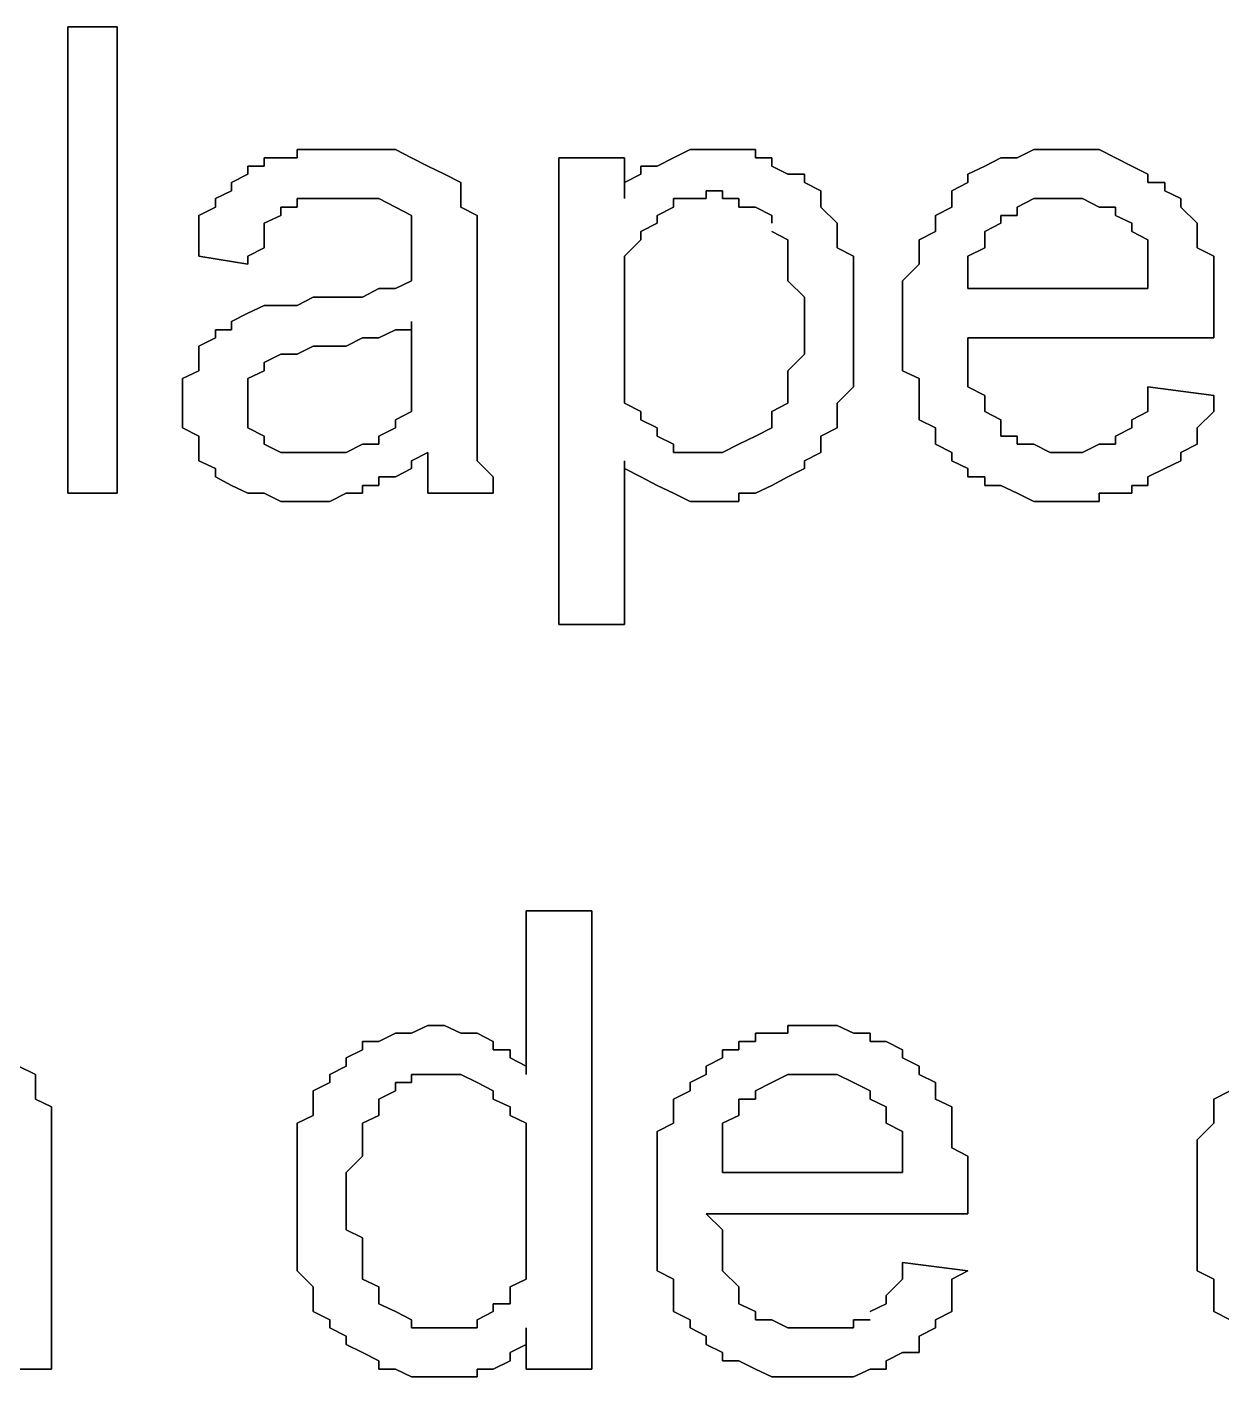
# Model space of a CAD drawing. Header units: metres. Extents: x 2.9 to 42.8, y 1.7 to 28.7.
# Drawn here: x 37.5973 to 37.8548, y 21.8211 to 22.1121 of the extents above; entities that cross this region are included whole.
import ezdxf

# ---------------------------------------------------------------- set-up
doc = ezdxf.new("R2010")
doc.units = ezdxf.units.M
doc.layers.add('GRIS', color=8, linetype='Continuous')

msp = doc.modelspace()

# ---------------------------------------------------------------- linework, layer by layer
at = {"layer": 'GRIS', "lineweight": -3}
for points in [[(37.6167, 22.1121), (37.6061, 22.1121), (37.6167, 22.1121)], [(37.6061, 22.1121), (37.6061, 22.0116), (37.6061, 22.1121)], [(37.6167, 22.0116), (37.6167, 22.1121), (37.6167, 22.0116)], [(37.659, 22.0857), (37.6555, 22.0857), (37.659, 22.0857)], [(37.6555, 22.0857), (37.6555, 22.0839), (37.6555, 22.0857)], [(37.6626, 22.0857), (37.659, 22.0857), (37.6626, 22.0857)], [(37.6661, 22.0857), (37.6626, 22.0857), (37.6661, 22.0857)], [(37.6696, 22.0857), (37.6661, 22.0857), (37.6696, 22.0857)], [(37.6731, 22.0857), (37.6696, 22.0857), (37.6731, 22.0857)], [(37.6767, 22.0857), (37.6731, 22.0857), (37.6767, 22.0857)], [(37.6802, 22.0839), (37.6767, 22.0857), (37.6802, 22.0839)], [(37.7402, 22.0857), (37.7366, 22.0839), (37.7402, 22.0857)], [(37.7437, 22.0857), (37.7402, 22.0857), (37.7437, 22.0857)], [(37.7472, 22.0857), (37.7437, 22.0857), (37.7472, 22.0857)], [(37.7507, 22.0857), (37.7472, 22.0857), (37.7507, 22.0857)], [(37.7543, 22.0857), (37.7507, 22.0857), (37.7543, 22.0857)], [(37.7543, 22.0839), (37.7543, 22.0857), (37.7543, 22.0839)], [(37.8143, 22.0857), (37.8107, 22.0839), (37.8143, 22.0857)], [(37.8178, 22.0857), (37.8143, 22.0857), (37.8178, 22.0857)], [(37.8213, 22.0857), (37.8178, 22.0857), (37.8213, 22.0857)], [(37.8248, 22.0857), (37.8213, 22.0857), (37.8248, 22.0857)], [(37.8284, 22.0857), (37.8248, 22.0857), (37.8284, 22.0857)], [(37.8319, 22.0839), (37.8284, 22.0857), (37.8319, 22.0839)], [(37.6484, 22.0821), (37.6449, 22.0821), (37.6484, 22.0821)], [(37.6449, 22.0821), (37.6449, 22.0804), (37.6449, 22.0821)], [(37.652, 22.0839), (37.6484, 22.0839), (37.652, 22.0839)], [(37.6484, 22.0839), (37.6484, 22.0821), (37.6484, 22.0839)], [(37.6555, 22.0839), (37.652, 22.0839), (37.6555, 22.0839)], [(37.6837, 22.0821), (37.6802, 22.0839), (37.6837, 22.0821)], [(37.6873, 22.0804), (37.6837, 22.0821), (37.6873, 22.0804)], [(37.7261, 22.0839), (37.7119, 22.0839), (37.7261, 22.0839)], [(37.7119, 22.0839), (37.7119, 21.9833), (37.7119, 22.0839)], [(37.7261, 22.0751), (37.7261, 22.0839), (37.7261, 22.0751)], [(37.7331, 22.0821), (37.7296, 22.0821), (37.7331, 22.0821)], [(37.7296, 22.0821), (37.7296, 22.0804), (37.7296, 22.0821)], [(37.7366, 22.0839), (37.7331, 22.0821), (37.7366, 22.0839)], [(37.7578, 22.0839), (37.7543, 22.0839), (37.7578, 22.0839)], [(37.7578, 22.0821), (37.7578, 22.0839), (37.7578, 22.0821)], [(37.7613, 22.0804), (37.7578, 22.0821), (37.7613, 22.0804)], [(37.8037, 22.0821), (37.8001, 22.0804), (37.8037, 22.0821)], [(37.8072, 22.0839), (37.8037, 22.0821), (37.8072, 22.0839)], [(37.8107, 22.0839), (37.8072, 22.0839), (37.8107, 22.0839)], [(37.8354, 22.0821), (37.8319, 22.0839), (37.8354, 22.0821)], [(37.8389, 22.0804), (37.8354, 22.0821), (37.8389, 22.0804)], [(37.6449, 22.0804), (37.6414, 22.0786), (37.6449, 22.0804)], [(37.6414, 22.0786), (37.6414, 22.0768), (37.6414, 22.0786)], [(37.6908, 22.0786), (37.6873, 22.0804), (37.6908, 22.0786)], [(37.6908, 22.0768), (37.6908, 22.0786), (37.6908, 22.0768)], [(37.7296, 22.0804), (37.7261, 22.0786), (37.7296, 22.0804)], [(37.7261, 22.0786), (37.7261, 22.0768), (37.7261, 22.0786)], [(37.7649, 22.0804), (37.7613, 22.0804), (37.7649, 22.0804)], [(37.7649, 22.0786), (37.7649, 22.0804), (37.7649, 22.0786)], [(37.7684, 22.0768), (37.7649, 22.0786), (37.7684, 22.0768)], [(37.8001, 22.0786), (37.7966, 22.0768), (37.8001, 22.0786)], [(37.8001, 22.0804), (37.8001, 22.0786), (37.8001, 22.0804)], [(37.8389, 22.0786), (37.8389, 22.0804), (37.8389, 22.0786)], [(37.8425, 22.0786), (37.8389, 22.0786), (37.8425, 22.0786)], [(37.8425, 22.0768), (37.8425, 22.0786), (37.8425, 22.0768)], [(37.6414, 22.0768), (37.6379, 22.0751), (37.6414, 22.0768)], [(37.6908, 22.0733), (37.6908, 22.0768), (37.6908, 22.0733)], [(37.7261, 22.0768), (37.7261, 22.0751), (37.7261, 22.0768)], [(37.7437, 22.0751), (37.7437, 22.0768), (37.7437, 22.0751)], [(37.7437, 22.0768), (37.7472, 22.0768), (37.7437, 22.0768)], [(37.7472, 22.0768), (37.7472, 22.0751), (37.7472, 22.0768)], [(37.7684, 22.0751), (37.7684, 22.0768), (37.7684, 22.0751)], [(37.7966, 22.0768), (37.7966, 22.0751), (37.7966, 22.0768)], [(37.846, 22.0751), (37.8425, 22.0768), (37.846, 22.0751)], [(37.6379, 22.0733), (37.6343, 22.0715), (37.6379, 22.0733)], [(37.6379, 22.0751), (37.6379, 22.0733), (37.6379, 22.0751)], [(37.652, 22.0715), (37.652, 22.0733), (37.652, 22.0715)], [(37.652, 22.0733), (37.6555, 22.0733), (37.652, 22.0733)], [(37.6555, 22.0733), (37.6555, 22.0751), (37.6555, 22.0733)], [(37.6555, 22.0751), (37.659, 22.0751), (37.6555, 22.0751)], [(37.659, 22.0751), (37.6626, 22.0751), (37.659, 22.0751)], [(37.6626, 22.0751), (37.6661, 22.0751), (37.6626, 22.0751)], [(37.6661, 22.0751), (37.6696, 22.0751), (37.6661, 22.0751)], [(37.6696, 22.0751), (37.6731, 22.0751), (37.6696, 22.0751)], [(37.6731, 22.0751), (37.6767, 22.0733), (37.6731, 22.0751)], [(37.6767, 22.0733), (37.6802, 22.0715), (37.6767, 22.0733)], [(37.6943, 22.0715), (37.6908, 22.0733), (37.6943, 22.0715)], [(37.7331, 22.0715), (37.7366, 22.0733), (37.7331, 22.0715)], [(37.7366, 22.0733), (37.7366, 22.0751), (37.7366, 22.0733)], [(37.7366, 22.0751), (37.7402, 22.0751), (37.7366, 22.0751)], [(37.7402, 22.0751), (37.7437, 22.0751), (37.7402, 22.0751)], [(37.7472, 22.0751), (37.7507, 22.0751), (37.7472, 22.0751)], [(37.7507, 22.0751), (37.7507, 22.0733), (37.7507, 22.0751)], [(37.7507, 22.0733), (37.7543, 22.0733), (37.7507, 22.0733)], [(37.7543, 22.0733), (37.7578, 22.0715), (37.7543, 22.0733)], [(37.7684, 22.0733), (37.7684, 22.0751), (37.7684, 22.0733)], [(37.7719, 22.0698), (37.7684, 22.0733), (37.7719, 22.0698)], [(37.7966, 22.0733), (37.7931, 22.0715), (37.7966, 22.0733)], [(37.7966, 22.0751), (37.7966, 22.0733), (37.7966, 22.0751)], [(37.8107, 22.0733), (37.8143, 22.0751), (37.8107, 22.0733)], [(37.8107, 22.0715), (37.8107, 22.0733), (37.8107, 22.0715)], [(37.8143, 22.0751), (37.8178, 22.0751), (37.8143, 22.0751)], [(37.8178, 22.0751), (37.8213, 22.0751), (37.8178, 22.0751)], [(37.8213, 22.0751), (37.8248, 22.0751), (37.8213, 22.0751)], [(37.8248, 22.0751), (37.8284, 22.0733), (37.8248, 22.0751)], [(37.8284, 22.0733), (37.8319, 22.0733), (37.8284, 22.0733)], [(37.8319, 22.0733), (37.8319, 22.0715), (37.8319, 22.0733)], [(37.846, 22.0733), (37.846, 22.0751), (37.846, 22.0733)], [(37.8495, 22.0698), (37.846, 22.0733), (37.8495, 22.0698)], [(37.6343, 22.0715), (37.6343, 22.068), (37.6343, 22.0715)], [(37.6484, 22.0698), (37.652, 22.0715), (37.6484, 22.0698)], [(37.6484, 22.068), (37.6484, 22.0698), (37.6484, 22.068)], [(37.6802, 22.0715), (37.6802, 22.0698), (37.6802, 22.0715)], [(37.6802, 22.0698), (37.6802, 22.068), (37.6802, 22.0698)], [(37.6943, 22.0698), (37.6943, 22.0715), (37.6943, 22.0698)], [(37.6943, 22.068), (37.6943, 22.0698), (37.6943, 22.068)], [(37.7296, 22.068), (37.7331, 22.0698), (37.7296, 22.068)], [(37.7331, 22.0698), (37.7331, 22.0715), (37.7331, 22.0698)], [(37.7578, 22.0715), (37.7578, 22.0698), (37.7578, 22.0715)], [(37.7719, 22.068), (37.7719, 22.0698), (37.7719, 22.068)], [(37.7931, 22.0715), (37.7931, 22.0698), (37.7931, 22.0715)], [(37.7931, 22.0698), (37.7931, 22.068), (37.7931, 22.0698)], [(37.8037, 22.068), (37.8072, 22.0698), (37.8037, 22.068)], [(37.8072, 22.0698), (37.8072, 22.0715), (37.8072, 22.0698)], [(37.8072, 22.0715), (37.8107, 22.0715), (37.8072, 22.0715)], [(37.8319, 22.0715), (37.8354, 22.0698), (37.8319, 22.0715)], [(37.8354, 22.0698), (37.8354, 22.068), (37.8354, 22.0698)], [(37.8495, 22.068), (37.8495, 22.0698), (37.8495, 22.068)], [(37.6343, 22.068), (37.6343, 22.0662), (37.6343, 22.068)], [(37.6484, 22.0645), (37.6484, 22.068), (37.6484, 22.0645)], [(37.6802, 22.068), (37.6802, 22.0662), (37.6802, 22.068)], [(37.6943, 22.0662), (37.6943, 22.068), (37.6943, 22.0662)], [(37.7296, 22.0662), (37.7296, 22.068), (37.7296, 22.0662)], [(37.7578, 22.068), (37.7613, 22.0662), (37.7578, 22.068)], [(37.7719, 22.0645), (37.7719, 22.068), (37.7719, 22.0645)], [(37.7931, 22.068), (37.7896, 22.0662), (37.7931, 22.068)], [(37.8037, 22.0662), (37.8037, 22.068), (37.8037, 22.0662)], [(37.8354, 22.068), (37.8389, 22.0662), (37.8354, 22.068)], [(37.8495, 22.0662), (37.8495, 22.068), (37.8495, 22.0662)], [(37.6343, 22.0662), (37.6343, 22.0627), (37.6343, 22.0662)], [(37.6449, 22.0627), (37.6484, 22.0645), (37.6449, 22.0627)], [(37.6802, 22.0662), (37.6802, 22.0645), (37.6802, 22.0662)], [(37.6802, 22.0645), (37.6802, 22.061), (37.6802, 22.0645)], [(37.6943, 22.0627), (37.6943, 22.0662), (37.6943, 22.0627)], [(37.7261, 22.0627), (37.7296, 22.0662), (37.7261, 22.0627)], [(37.7613, 22.0662), (37.7613, 22.0627), (37.7613, 22.0662)], [(37.7754, 22.0627), (37.7719, 22.0645), (37.7754, 22.0627)], [(37.7896, 22.0662), (37.7896, 22.0645), (37.7896, 22.0662)], [(37.7896, 22.0645), (37.7896, 22.0627), (37.7896, 22.0645)], [(37.8001, 22.0627), (37.8037, 22.0645), (37.8001, 22.0627)], [(37.8037, 22.0645), (37.8037, 22.0662), (37.8037, 22.0645)], [(37.8389, 22.0662), (37.8389, 22.0645), (37.8389, 22.0662)], [(37.8389, 22.0645), (37.8389, 22.0627), (37.8389, 22.0645)], [(37.8495, 22.0645), (37.8495, 22.0662), (37.8495, 22.0645)], [(37.8531, 22.0627), (37.8495, 22.0645), (37.8531, 22.0627)], [(37.6343, 22.0627), (37.6449, 22.061), (37.6343, 22.0627)], [(37.6449, 22.061), (37.6449, 22.0627), (37.6449, 22.061)], [(37.6802, 22.061), (37.6802, 22.0574), (37.6802, 22.061)], [(37.6943, 22.061), (37.6943, 22.0627), (37.6943, 22.061)], [(37.6943, 22.0592), (37.6943, 22.061), (37.6943, 22.0592)], [(37.7261, 22.061), (37.7261, 22.0627), (37.7261, 22.061)], [(37.7261, 22.0592), (37.7261, 22.061), (37.7261, 22.0592)], [(37.7613, 22.0627), (37.7613, 22.061), (37.7613, 22.0627)], [(37.7613, 22.061), (37.7613, 22.0592), (37.7613, 22.061)], [(37.7754, 22.061), (37.7754, 22.0627), (37.7754, 22.061)], [(37.7754, 22.0592), (37.7754, 22.061), (37.7754, 22.0592)], [(37.7896, 22.061), (37.786, 22.0574), (37.7896, 22.061)], [(37.7896, 22.0627), (37.7896, 22.061), (37.7896, 22.0627)], [(37.8001, 22.0592), (37.8001, 22.0627), (37.8001, 22.0592)], [(37.8389, 22.0627), (37.8389, 22.061), (37.8389, 22.0627)], [(37.8389, 22.061), (37.8389, 22.0574), (37.8389, 22.061)], [(37.8531, 22.061), (37.8531, 22.0627), (37.8531, 22.061)], [(37.8531, 22.0574), (37.8531, 22.061), (37.8531, 22.0574)], [(37.6943, 22.0416), (37.6943, 22.0592), (37.6943, 22.0416)], [(37.7261, 22.0574), (37.7261, 22.0592), (37.7261, 22.0574)], [(37.7613, 22.0592), (37.7613, 22.0574), (37.7613, 22.0592)], [(37.7754, 22.0557), (37.7754, 22.0592), (37.7754, 22.0557)], [(37.8001, 22.0574), (37.8001, 22.0592), (37.8001, 22.0574)], [(37.6731, 22.0557), (37.6696, 22.0539), (37.6731, 22.0557)], [(37.6767, 22.0557), (37.6731, 22.0557), (37.6767, 22.0557)], [(37.6802, 22.0574), (37.6767, 22.0557), (37.6802, 22.0574)], [(37.7261, 22.0539), (37.7261, 22.0574), (37.7261, 22.0539)], [(37.7613, 22.0574), (37.7649, 22.0539), (37.7613, 22.0574)], [(37.7754, 22.0539), (37.7754, 22.0557), (37.7754, 22.0539)], [(37.786, 22.0574), (37.786, 22.0557), (37.786, 22.0574)], [(37.786, 22.0557), (37.786, 22.0521), (37.786, 22.0557)], [(37.8001, 22.0557), (37.8001, 22.0574), (37.8001, 22.0557)], [(37.8389, 22.0557), (37.8001, 22.0557), (37.8389, 22.0557)], [(37.8389, 22.0574), (37.8389, 22.0557), (37.8389, 22.0574)], [(37.8531, 22.0557), (37.8531, 22.0574), (37.8531, 22.0557)], [(37.8531, 22.0521), (37.8531, 22.0557), (37.8531, 22.0521)], [(37.6484, 22.0521), (37.6449, 22.0504), (37.6484, 22.0521)], [(37.652, 22.0521), (37.6484, 22.0521), (37.652, 22.0521)], [(37.6555, 22.0521), (37.652, 22.0521), (37.6555, 22.0521)], [(37.659, 22.0539), (37.6555, 22.0521), (37.659, 22.0539)], [(37.6626, 22.0539), (37.659, 22.0539), (37.6626, 22.0539)], [(37.6661, 22.0539), (37.6626, 22.0539), (37.6661, 22.0539)], [(37.6696, 22.0539), (37.6661, 22.0539), (37.6696, 22.0539)], [(37.7261, 22.0521), (37.7261, 22.0539), (37.7261, 22.0521)], [(37.7261, 22.0486), (37.7261, 22.0521), (37.7261, 22.0486)], [(37.7649, 22.0539), (37.7649, 22.0521), (37.7649, 22.0539)], [(37.7649, 22.0521), (37.7649, 22.0486), (37.7649, 22.0521)], [(37.7754, 22.0504), (37.7754, 22.0539), (37.7754, 22.0504)], [(37.786, 22.0521), (37.786, 22.0504), (37.786, 22.0521)], [(37.8531, 22.0504), (37.8531, 22.0521), (37.8531, 22.0504)], [(37.6449, 22.0504), (37.6414, 22.0486), (37.6449, 22.0504)], [(37.7754, 22.0486), (37.7754, 22.0504), (37.7754, 22.0486)], [(37.786, 22.0504), (37.786, 22.0468), (37.786, 22.0504)], [(37.8531, 22.0486), (37.8531, 22.0504), (37.8531, 22.0486)], [(37.6414, 22.0468), (37.6379, 22.0468), (37.6414, 22.0468)], [(37.6379, 22.0468), (37.6379, 22.0451), (37.6379, 22.0468)], [(37.6414, 22.0486), (37.6414, 22.0468), (37.6414, 22.0486)], [(37.6731, 22.0451), (37.6767, 22.0468), (37.6731, 22.0451)], [(37.6767, 22.0468), (37.6802, 22.0468), (37.6767, 22.0468)], [(37.6802, 22.0486), (37.6802, 22.0433), (37.6802, 22.0486)], [(37.6802, 22.0468), (37.6802, 22.0486), (37.6802, 22.0468)], [(37.7261, 22.0468), (37.7261, 22.0486), (37.7261, 22.0468)], [(37.7261, 22.0451), (37.7261, 22.0468), (37.7261, 22.0451)], [(37.7649, 22.0486), (37.7649, 22.0468), (37.7649, 22.0486)], [(37.7649, 22.0468), (37.7649, 22.0433), (37.7649, 22.0468)], [(37.7754, 22.0451), (37.7754, 22.0486), (37.7754, 22.0451)], [(37.786, 22.0468), (37.786, 22.0451), (37.786, 22.0468)], [(37.8531, 22.0451), (37.8531, 22.0486), (37.8531, 22.0451)], [(37.6379, 22.0451), (37.6343, 22.0433), (37.6379, 22.0451)], [(37.6343, 22.0433), (37.6343, 22.0398), (37.6343, 22.0433)], [(37.6555, 22.0416), (37.659, 22.0433), (37.6555, 22.0416)], [(37.659, 22.0433), (37.6626, 22.0433), (37.659, 22.0433)], [(37.6626, 22.0433), (37.6661, 22.0433), (37.6626, 22.0433)], [(37.6661, 22.0433), (37.6696, 22.0451), (37.6661, 22.0433)], [(37.6696, 22.0451), (37.6731, 22.0451), (37.6696, 22.0451)], [(37.6802, 22.0433), (37.6802, 22.0398), (37.6802, 22.0433)], [(37.7261, 22.0416), (37.7261, 22.0451), (37.7261, 22.0416)], [(37.7649, 22.0433), (37.7649, 22.0416), (37.7649, 22.0433)], [(37.7754, 22.0433), (37.7754, 22.0451), (37.7754, 22.0433)], [(37.7754, 22.0416), (37.7754, 22.0433), (37.7754, 22.0416)], [(37.786, 22.0451), (37.786, 22.0433), (37.786, 22.0451)], [(37.786, 22.0433), (37.786, 22.0398), (37.786, 22.0433)], [(37.8001, 22.0416), (37.8001, 22.0451), (37.8001, 22.0416)], [(37.8001, 22.0451), (37.8531, 22.0451), (37.8001, 22.0451)], [(37.6484, 22.0398), (37.652, 22.0416), (37.6484, 22.0398)], [(37.652, 22.0416), (37.6555, 22.0416), (37.652, 22.0416)], [(37.6943, 22.038), (37.6943, 22.0416), (37.6943, 22.038)], [(37.7261, 22.0398), (37.7261, 22.0416), (37.7261, 22.0398)], [(37.7649, 22.0416), (37.7613, 22.038), (37.7649, 22.0416)], [(37.7754, 22.038), (37.7754, 22.0416), (37.7754, 22.038)], [(37.8001, 22.0398), (37.8001, 22.0416), (37.8001, 22.0398)], [(37.6343, 22.038), (37.6308, 22.0363), (37.6343, 22.038)], [(37.6343, 22.0398), (37.6343, 22.038), (37.6343, 22.0398)], [(37.6449, 22.0363), (37.6484, 22.038), (37.6449, 22.0363)], [(37.6484, 22.038), (37.6484, 22.0398), (37.6484, 22.038)], [(37.6802, 22.0398), (37.6802, 22.038), (37.6802, 22.0398)], [(37.6802, 22.038), (37.6802, 22.0345), (37.6802, 22.038)], [(37.6943, 22.0345), (37.6943, 22.038), (37.6943, 22.0345)], [(37.7261, 22.0363), (37.7261, 22.0398), (37.7261, 22.0363)], [(37.7613, 22.038), (37.7613, 22.0363), (37.7613, 22.038)], [(37.7754, 22.0363), (37.7754, 22.038), (37.7754, 22.0363)], [(37.786, 22.0398), (37.786, 22.038), (37.786, 22.0398)], [(37.786, 22.038), (37.7896, 22.0363), (37.786, 22.038)], [(37.8001, 22.0363), (37.8001, 22.0398), (37.8001, 22.0363)], [(37.6308, 22.0363), (37.6308, 22.0327), (37.6308, 22.0363)], [(37.6449, 22.0345), (37.6449, 22.0363), (37.6449, 22.0345)], [(37.7261, 22.0345), (37.7261, 22.0363), (37.7261, 22.0345)], [(37.7613, 22.0363), (37.7613, 22.0345), (37.7613, 22.0363)], [(37.7754, 22.0345), (37.7754, 22.0363), (37.7754, 22.0345)], [(37.7896, 22.0363), (37.7896, 22.0327), (37.7896, 22.0363)], [(37.8001, 22.0345), (37.8001, 22.0363), (37.8001, 22.0345)], [(37.6308, 22.0327), (37.6308, 22.031), (37.6308, 22.0327)], [(37.6449, 22.0327), (37.6449, 22.0345), (37.6449, 22.0327)], [(37.6449, 22.031), (37.6449, 22.0327), (37.6449, 22.031)], [(37.6802, 22.0345), (37.6802, 22.0327), (37.6802, 22.0345)], [(37.6802, 22.0327), (37.6802, 22.031), (37.6802, 22.0327)], [(37.6943, 22.0327), (37.6943, 22.0345), (37.6943, 22.0327)], [(37.6943, 22.0292), (37.6943, 22.0327), (37.6943, 22.0292)], [(37.7261, 22.0327), (37.7261, 22.0345), (37.7261, 22.0327)], [(37.7261, 22.031), (37.7261, 22.0327), (37.7261, 22.031)], [(37.7613, 22.0345), (37.7613, 22.0327), (37.7613, 22.0345)], [(37.7613, 22.0327), (37.7613, 22.031), (37.7613, 22.0327)], [(37.7719, 22.031), (37.7754, 22.0345), (37.7719, 22.031)], [(37.7896, 22.0327), (37.7896, 22.031), (37.7896, 22.0327)], [(37.8037, 22.0327), (37.8001, 22.0345), (37.8037, 22.0327)], [(37.8037, 22.031), (37.8037, 22.0327), (37.8037, 22.031)], [(37.8389, 22.0345), (37.8389, 22.0327), (37.8389, 22.0345)], [(37.8531, 22.0327), (37.8389, 22.0345), (37.8531, 22.0327)], [(37.8389, 22.0327), (37.8389, 22.031), (37.8389, 22.0327)], [(37.8531, 22.031), (37.8531, 22.0327), (37.8531, 22.031)], [(37.6308, 22.031), (37.6308, 22.0274), (37.6308, 22.031)], [(37.6449, 22.0292), (37.6449, 22.031), (37.6449, 22.0292)], [(37.6449, 22.0257), (37.6449, 22.0292), (37.6449, 22.0257)], [(37.6802, 22.0292), (37.6767, 22.0274), (37.6802, 22.0292)], [(37.6802, 22.031), (37.6802, 22.0292), (37.6802, 22.031)], [(37.6943, 22.0274), (37.6943, 22.0292), (37.6943, 22.0274)], [(37.7296, 22.0292), (37.7261, 22.031), (37.7296, 22.0292)], [(37.7296, 22.0274), (37.7296, 22.0292), (37.7296, 22.0274)], [(37.7613, 22.031), (37.7578, 22.0292), (37.7613, 22.031)], [(37.7578, 22.0292), (37.7578, 22.0274), (37.7578, 22.0292)], [(37.7719, 22.0292), (37.7719, 22.031), (37.7719, 22.0292)], [(37.7719, 22.0257), (37.7719, 22.0292), (37.7719, 22.0257)], [(37.7896, 22.031), (37.7896, 22.0292), (37.7896, 22.031)], [(37.7896, 22.0292), (37.7896, 22.0274), (37.7896, 22.0292)], [(37.8037, 22.0292), (37.8037, 22.031), (37.8037, 22.0292)], [(37.8072, 22.0274), (37.8037, 22.0292), (37.8072, 22.0274)], [(37.8389, 22.0292), (37.8354, 22.0274), (37.8389, 22.0292)], [(37.8389, 22.031), (37.8389, 22.0292), (37.8389, 22.031)], [(37.8495, 22.0257), (37.8531, 22.0292), (37.8495, 22.0257)], [(37.8531, 22.0292), (37.8531, 22.031), (37.8531, 22.0292)], [(37.6308, 22.0274), (37.6308, 22.0257), (37.6308, 22.0274)], [(37.6767, 22.0274), (37.6767, 22.0257), (37.6767, 22.0274)], [(37.6943, 22.0239), (37.6943, 22.0274), (37.6943, 22.0239)], [(37.7331, 22.0257), (37.7296, 22.0274), (37.7331, 22.0257)], [(37.7578, 22.0274), (37.7578, 22.0257), (37.7578, 22.0274)], [(37.7896, 22.0274), (37.7931, 22.0257), (37.7896, 22.0274)], [(37.8072, 22.0257), (37.8072, 22.0274), (37.8072, 22.0257)], [(37.8354, 22.0274), (37.8354, 22.0257), (37.8354, 22.0274)], [(37.6308, 22.0257), (37.6343, 22.0239), (37.6308, 22.0257)], [(37.6343, 22.0239), (37.6343, 22.0222), (37.6343, 22.0239)], [(37.6484, 22.0239), (37.6449, 22.0257), (37.6484, 22.0239)], [(37.6484, 22.0222), (37.6484, 22.0239), (37.6484, 22.0222)], [(37.6767, 22.0257), (37.6731, 22.0239), (37.6767, 22.0257)], [(37.6731, 22.0239), (37.6731, 22.0222), (37.6731, 22.0239)], [(37.6943, 22.0222), (37.6943, 22.0239), (37.6943, 22.0222)], [(37.7331, 22.0239), (37.7331, 22.0257), (37.7331, 22.0239)], [(37.7366, 22.0222), (37.7331, 22.0239), (37.7366, 22.0222)], [(37.7543, 22.0239), (37.7507, 22.0222), (37.7543, 22.0239)], [(37.7578, 22.0257), (37.7543, 22.0239), (37.7578, 22.0257)], [(37.7684, 22.0239), (37.7719, 22.0257), (37.7684, 22.0239)], [(37.7684, 22.0222), (37.7684, 22.0239), (37.7684, 22.0222)], [(37.7931, 22.0257), (37.7931, 22.0239), (37.7931, 22.0257)], [(37.7931, 22.0239), (37.7931, 22.0222), (37.7931, 22.0239)], [(37.8072, 22.0239), (37.8072, 22.0257), (37.8072, 22.0239)], [(37.8107, 22.0239), (37.8072, 22.0239), (37.8107, 22.0239)], [(37.8107, 22.0222), (37.8107, 22.0239), (37.8107, 22.0222)], [(37.8354, 22.0257), (37.8319, 22.0239), (37.8354, 22.0257)], [(37.8319, 22.0239), (37.8319, 22.0222), (37.8319, 22.0239)], [(37.8495, 22.0239), (37.8495, 22.0257), (37.8495, 22.0239)], [(37.8495, 22.0222), (37.8495, 22.0239), (37.8495, 22.0222)], [(37.6343, 22.0222), (37.6343, 22.0186), (37.6343, 22.0222)], [(37.652, 22.0204), (37.6484, 22.0222), (37.652, 22.0204)], [(37.6555, 22.0204), (37.652, 22.0204), (37.6555, 22.0204)], [(37.659, 22.0204), (37.6555, 22.0204), (37.659, 22.0204)], [(37.6626, 22.0204), (37.659, 22.0204), (37.6626, 22.0204)], [(37.6661, 22.0204), (37.6626, 22.0204), (37.6661, 22.0204)], [(37.6696, 22.0222), (37.6661, 22.0204), (37.6696, 22.0222)], [(37.6731, 22.0222), (37.6696, 22.0222), (37.6731, 22.0222)], [(37.6802, 22.0186), (37.6837, 22.0204), (37.6802, 22.0186)], [(37.6837, 22.0204), (37.6837, 22.0186), (37.6837, 22.0204)], [(37.6943, 22.0204), (37.6943, 22.0222), (37.6943, 22.0204)], [(37.6943, 22.0186), (37.6943, 22.0204), (37.6943, 22.0186)], [(37.7366, 22.0204), (37.7366, 22.0222), (37.7366, 22.0204)], [(37.7402, 22.0204), (37.7366, 22.0204), (37.7402, 22.0204)], [(37.7437, 22.0204), (37.7402, 22.0204), (37.7437, 22.0204)], [(37.7472, 22.0204), (37.7437, 22.0204), (37.7472, 22.0204)], [(37.7507, 22.0222), (37.7472, 22.0204), (37.7507, 22.0222)], [(37.7649, 22.0186), (37.7684, 22.0204), (37.7649, 22.0186)], [(37.7684, 22.0204), (37.7684, 22.0222), (37.7684, 22.0204)], [(37.7931, 22.0222), (37.7966, 22.0204), (37.7931, 22.0222)], [(37.7966, 22.0204), (37.7966, 22.0186), (37.7966, 22.0204)], [(37.8143, 22.0222), (37.8107, 22.0222), (37.8143, 22.0222)], [(37.8178, 22.0204), (37.8143, 22.0222), (37.8178, 22.0204)], [(37.8213, 22.0204), (37.8178, 22.0204), (37.8213, 22.0204)], [(37.8248, 22.0204), (37.8213, 22.0204), (37.8248, 22.0204)], [(37.8284, 22.0222), (37.8248, 22.0204), (37.8284, 22.0222)], [(37.8319, 22.0222), (37.8284, 22.0222), (37.8319, 22.0222)], [(37.846, 22.0204), (37.8495, 22.0222), (37.846, 22.0204)], [(37.846, 22.0186), (37.846, 22.0204), (37.846, 22.0186)], [(37.6343, 22.0186), (37.6379, 22.0169), (37.6343, 22.0186)], [(37.6802, 22.0169), (37.6802, 22.0186), (37.6802, 22.0169)], [(37.6837, 22.0186), (37.6837, 22.0151), (37.6837, 22.0186)], [(37.6978, 22.0151), (37.6943, 22.0186), (37.6978, 22.0151)], [(37.7261, 21.9833), (37.7261, 22.0186), (37.7261, 21.9833)], [(37.7261, 22.0186), (37.7261, 22.0169), (37.7261, 22.0186)], [(37.7649, 22.0169), (37.7649, 22.0186), (37.7649, 22.0169)], [(37.7966, 22.0186), (37.8001, 22.0169), (37.7966, 22.0186)], [(37.8425, 22.0169), (37.846, 22.0186), (37.8425, 22.0169)], [(37.6379, 22.0169), (37.6379, 22.0151), (37.6379, 22.0169)], [(37.6379, 22.0151), (37.6414, 22.0133), (37.6379, 22.0151)], [(37.6731, 22.0133), (37.6731, 22.0151), (37.6731, 22.0133)], [(37.6731, 22.0151), (37.6767, 22.0151), (37.6731, 22.0151)], [(37.6767, 22.0151), (37.6802, 22.0169), (37.6767, 22.0151)], [(37.6837, 22.0151), (37.6837, 22.0133), (37.6837, 22.0151)], [(37.6978, 22.0133), (37.6978, 22.0151), (37.6978, 22.0133)], [(37.7261, 22.0169), (37.7296, 22.0151), (37.7261, 22.0169)], [(37.7296, 22.0151), (37.7331, 22.0133), (37.7296, 22.0151)], [(37.7578, 22.0133), (37.7613, 22.0151), (37.7578, 22.0133)], [(37.7613, 22.0151), (37.7649, 22.0169), (37.7613, 22.0151)], [(37.8001, 22.0169), (37.8001, 22.0151), (37.8001, 22.0169)], [(37.8001, 22.0151), (37.8037, 22.0151), (37.8001, 22.0151)], [(37.8037, 22.0151), (37.8037, 22.0133), (37.8037, 22.0151)], [(37.8389, 22.0151), (37.8425, 22.0169), (37.8389, 22.0151)], [(37.8389, 22.0133), (37.8389, 22.0151), (37.8389, 22.0133)], [(37.6061, 22.0116), (37.6167, 22.0116), (37.6061, 22.0116)], [(37.6414, 22.0133), (37.6449, 22.0116), (37.6414, 22.0133)], [(37.6449, 22.0116), (37.6484, 22.0116), (37.6449, 22.0116)], [(37.6484, 22.0116), (37.652, 22.0098), (37.6484, 22.0116)], [(37.6626, 22.0098), (37.6661, 22.0116), (37.6626, 22.0098)], [(37.6661, 22.0116), (37.6696, 22.0116), (37.6661, 22.0116)], [(37.6696, 22.0116), (37.6696, 22.0133), (37.6696, 22.0116)], [(37.6696, 22.0133), (37.6731, 22.0133), (37.6696, 22.0133)], [(37.6837, 22.0133), (37.6837, 22.0116), (37.6837, 22.0133)], [(37.6837, 22.0116), (37.6978, 22.0116), (37.6837, 22.0116)], [(37.6978, 22.0116), (37.6978, 22.0133), (37.6978, 22.0116)], [(37.7331, 22.0133), (37.7366, 22.0116), (37.7331, 22.0133)], [(37.7366, 22.0116), (37.7402, 22.0098), (37.7366, 22.0116)], [(37.7507, 22.0098), (37.7507, 22.0116), (37.7507, 22.0098)], [(37.7507, 22.0116), (37.7543, 22.0116), (37.7507, 22.0116)], [(37.7543, 22.0116), (37.7578, 22.0133), (37.7543, 22.0116)], [(37.8037, 22.0133), (37.8072, 22.0133), (37.8037, 22.0133)], [(37.8072, 22.0133), (37.8107, 22.0116), (37.8072, 22.0133)], [(37.8107, 22.0116), (37.8143, 22.0098), (37.8107, 22.0116)], [(37.8284, 22.0098), (37.8284, 22.0116), (37.8284, 22.0098)], [(37.8284, 22.0116), (37.8319, 22.0116), (37.8284, 22.0116)], [(37.8319, 22.0116), (37.8354, 22.0116), (37.8319, 22.0116)], [(37.8354, 22.0116), (37.8354, 22.0133), (37.8354, 22.0116)], [(37.8354, 22.0133), (37.8389, 22.0133), (37.8354, 22.0133)], [(37.652, 22.0098), (37.6555, 22.0098), (37.652, 22.0098)], [(37.6555, 22.0098), (37.659, 22.0098), (37.6555, 22.0098)], [(37.659, 22.0098), (37.6626, 22.0098), (37.659, 22.0098)], [(37.7402, 22.0098), (37.7437, 22.0098), (37.7402, 22.0098)], [(37.7437, 22.0098), (37.7472, 22.0098), (37.7437, 22.0098)], [(37.7472, 22.0098), (37.7507, 22.0098), (37.7472, 22.0098)], [(37.8143, 22.0098), (37.8178, 22.0098), (37.8143, 22.0098)], [(37.8178, 22.0098), (37.8213, 22.0098), (37.8178, 22.0098)], [(37.8213, 22.0098), (37.8248, 22.0098), (37.8213, 22.0098)], [(37.8248, 22.0098), (37.8284, 22.0098), (37.8248, 22.0098)], [(37.7119, 21.9833), (37.7261, 21.9833), (37.7119, 21.9833)], [(37.719, 21.9216), (37.7049, 21.9216), (37.719, 21.9216)], [(37.7049, 21.9216), (37.7049, 21.8863), (37.7049, 21.9216)], [(37.719, 21.8228), (37.719, 21.9216), (37.719, 21.8228)], [(37.6767, 21.8952), (37.6731, 21.8934), (37.6767, 21.8952)], [(37.6802, 21.8952), (37.6767, 21.8952), (37.6802, 21.8952)], [(37.6837, 21.8969), (37.6802, 21.8952), (37.6837, 21.8969)], [(37.6873, 21.8969), (37.6837, 21.8969), (37.6873, 21.8969)], [(37.6908, 21.8952), (37.6873, 21.8969), (37.6908, 21.8952)], [(37.6943, 21.8952), (37.6908, 21.8952), (37.6943, 21.8952)], [(37.6978, 21.8934), (37.6943, 21.8952), (37.6978, 21.8934)], [(37.7578, 21.8952), (37.7543, 21.8952), (37.7578, 21.8952)], [(37.7543, 21.8952), (37.7543, 21.8934), (37.7543, 21.8952)], [(37.7613, 21.8952), (37.7578, 21.8952), (37.7613, 21.8952)], [(37.7649, 21.8969), (37.7613, 21.8969), (37.7649, 21.8969)], [(37.7613, 21.8969), (37.7613, 21.8952), (37.7613, 21.8969)], [(37.7684, 21.8969), (37.7649, 21.8969), (37.7684, 21.8969)], [(37.7719, 21.8969), (37.7684, 21.8969), (37.7719, 21.8969)], [(37.7754, 21.8952), (37.7719, 21.8969), (37.7754, 21.8952)], [(37.779, 21.8952), (37.7754, 21.8952), (37.779, 21.8952)], [(37.779, 21.8934), (37.779, 21.8952), (37.779, 21.8934)], [(37.6731, 21.8934), (37.6696, 21.8934), (37.6731, 21.8934)], [(37.6696, 21.8934), (37.6696, 21.8916), (37.6696, 21.8934)], [(37.6978, 21.8916), (37.6978, 21.8934), (37.6978, 21.8916)], [(37.7543, 21.8934), (37.7507, 21.8934), (37.7543, 21.8934)], [(37.7507, 21.8934), (37.7507, 21.8916), (37.7507, 21.8934)], [(37.7825, 21.8934), (37.779, 21.8934), (37.7825, 21.8934)], [(37.786, 21.8916), (37.7825, 21.8934), (37.786, 21.8916)], [(37.6696, 21.8916), (37.6661, 21.8899), (37.6696, 21.8916)], [(37.6661, 21.8899), (37.6661, 21.8881), (37.6661, 21.8899)], [(37.7014, 21.8916), (37.6978, 21.8916), (37.7014, 21.8916)], [(37.7014, 21.8899), (37.7014, 21.8916), (37.7014, 21.8899)], [(37.7049, 21.8881), (37.7014, 21.8899), (37.7049, 21.8881)], [(37.7472, 21.8899), (37.7437, 21.8881), (37.7472, 21.8899)], [(37.7507, 21.8916), (37.7472, 21.8916), (37.7507, 21.8916)], [(37.7472, 21.8916), (37.7472, 21.8899), (37.7472, 21.8916)], [(37.786, 21.8899), (37.786, 21.8916), (37.786, 21.8899)], [(37.7896, 21.8881), (37.786, 21.8899), (37.7896, 21.8881)], [(37.5991, 21.8863), (37.5955, 21.8881), (37.5991, 21.8863)], [(37.5991, 21.8846), (37.5991, 21.8863), (37.5991, 21.8846)], [(37.6661, 21.8881), (37.6626, 21.8863), (37.6661, 21.8881)], [(37.6626, 21.8863), (37.6626, 21.8846), (37.6626, 21.8863)], [(37.6802, 21.8846), (37.6802, 21.8863), (37.6802, 21.8846)], [(37.6802, 21.8863), (37.6837, 21.8863), (37.6802, 21.8863)], [(37.6837, 21.8863), (37.6873, 21.8863), (37.6837, 21.8863)], [(37.6873, 21.8863), (37.6908, 21.8863), (37.6873, 21.8863)], [(37.6908, 21.8863), (37.6943, 21.8846), (37.6908, 21.8863)], [(37.7049, 21.8863), (37.7049, 21.8881), (37.7049, 21.8863)], [(37.7437, 21.8863), (37.7402, 21.8846), (37.7437, 21.8863)], [(37.7437, 21.8881), (37.7437, 21.8863), (37.7437, 21.8881)], [(37.7578, 21.8846), (37.7613, 21.8863), (37.7578, 21.8846)], [(37.7613, 21.8863), (37.7649, 21.8863), (37.7613, 21.8863)], [(37.7649, 21.8863), (37.7684, 21.8863), (37.7649, 21.8863)], [(37.7684, 21.8863), (37.7719, 21.8863), (37.7684, 21.8863)], [(37.7719, 21.8863), (37.7754, 21.8846), (37.7719, 21.8863)], [(37.7896, 21.8863), (37.7896, 21.8881), (37.7896, 21.8863)], [(37.7931, 21.8846), (37.7896, 21.8863), (37.7931, 21.8846)], [(37.5991, 21.881), (37.5991, 21.8846), (37.5991, 21.881)], [(37.6626, 21.8846), (37.659, 21.8828), (37.6626, 21.8846)], [(37.6767, 21.8828), (37.6767, 21.8846), (37.6767, 21.8828)], [(37.6767, 21.8846), (37.6802, 21.8846), (37.6767, 21.8846)], [(37.6943, 21.8846), (37.6978, 21.8828), (37.6943, 21.8846)], [(37.7402, 21.8846), (37.7402, 21.8828), (37.7402, 21.8846)], [(37.7543, 21.8828), (37.7578, 21.8846), (37.7543, 21.8828)], [(37.7754, 21.8846), (37.779, 21.8828), (37.7754, 21.8846)], [(37.7931, 21.8828), (37.7931, 21.8846), (37.7931, 21.8828)], [(37.6026, 21.8793), (37.5991, 21.881), (37.6026, 21.8793)], [(37.659, 21.8828), (37.659, 21.881), (37.659, 21.8828)], [(37.659, 21.881), (37.659, 21.8775), (37.659, 21.881)], [(37.6731, 21.881), (37.6767, 21.8828), (37.6731, 21.881)], [(37.6731, 21.8793), (37.6731, 21.881), (37.6731, 21.8793)], [(37.6978, 21.8828), (37.6978, 21.881), (37.6978, 21.8828)], [(37.6978, 21.881), (37.7014, 21.8793), (37.6978, 21.881)], [(37.7402, 21.8828), (37.7366, 21.881), (37.7402, 21.8828)], [(37.7366, 21.881), (37.7366, 21.8793), (37.7366, 21.881)], [(37.7507, 21.8793), (37.7507, 21.881), (37.7507, 21.8793)], [(37.7507, 21.881), (37.7543, 21.881), (37.7507, 21.881)], [(37.7543, 21.881), (37.7543, 21.8828), (37.7543, 21.881)], [(37.779, 21.8828), (37.779, 21.881), (37.779, 21.8828)], [(37.779, 21.881), (37.7825, 21.8793), (37.779, 21.881)], [(37.7931, 21.881), (37.7931, 21.8828), (37.7931, 21.881)], [(37.7966, 21.8793), (37.7931, 21.881), (37.7966, 21.8793)], [(37.8566, 21.8828), (37.8531, 21.881), (37.8566, 21.8828)], [(37.8531, 21.881), (37.8531, 21.8793), (37.8531, 21.881)], [(37.6026, 21.8775), (37.6026, 21.8793), (37.6026, 21.8775)], [(37.6026, 21.8758), (37.6026, 21.8775), (37.6026, 21.8758)], [(37.659, 21.8775), (37.6555, 21.8758), (37.659, 21.8775)], [(37.6696, 21.8758), (37.6731, 21.8775), (37.6696, 21.8758)], [(37.6731, 21.8775), (37.6731, 21.8793), (37.6731, 21.8775)], [(37.7014, 21.8793), (37.7014, 21.8775), (37.7014, 21.8793)], [(37.7014, 21.8775), (37.7049, 21.8758), (37.7014, 21.8775)], [(37.7366, 21.8793), (37.7366, 21.8775), (37.7366, 21.8793)], [(37.7366, 21.8775), (37.7366, 21.8758), (37.7366, 21.8775)], [(37.7472, 21.8758), (37.7507, 21.8775), (37.7472, 21.8758)], [(37.7507, 21.8775), (37.7507, 21.8793), (37.7507, 21.8775)], [(37.7825, 21.8793), (37.7825, 21.8775), (37.7825, 21.8793)], [(37.7825, 21.8775), (37.7825, 21.8758), (37.7825, 21.8775)], [(37.7966, 21.8775), (37.7966, 21.8793), (37.7966, 21.8775)], [(37.7966, 21.8758), (37.7966, 21.8775), (37.7966, 21.8758)], [(37.8531, 21.8793), (37.8531, 21.8775), (37.8531, 21.8793)], [(37.8531, 21.8775), (37.8531, 21.8758), (37.8531, 21.8775)], [(37.6026, 21.8722), (37.6026, 21.8758), (37.6026, 21.8722)], [(37.6555, 21.8758), (37.6555, 21.8722), (37.6555, 21.8758)], [(37.6696, 21.874), (37.6696, 21.8758), (37.6696, 21.874)], [(37.7049, 21.8758), (37.7049, 21.8722), (37.7049, 21.8758)], [(37.7366, 21.8758), (37.7331, 21.874), (37.7366, 21.8758)], [(37.7472, 21.874), (37.7472, 21.8758), (37.7472, 21.874)], [(37.7825, 21.8758), (37.786, 21.874), (37.7825, 21.8758)], [(37.7966, 21.874), (37.7966, 21.8758), (37.7966, 21.874)], [(37.8531, 21.8758), (37.8495, 21.8722), (37.8531, 21.8758)], [(37.6026, 21.8705), (37.6026, 21.8722), (37.6026, 21.8705)], [(37.6555, 21.8722), (37.6555, 21.8705), (37.6555, 21.8722)], [(37.6696, 21.8722), (37.6696, 21.874), (37.6696, 21.8722)], [(37.6696, 21.8705), (37.6696, 21.8722), (37.6696, 21.8705)], [(37.7049, 21.8722), (37.7049, 21.8705), (37.7049, 21.8722)], [(37.7331, 21.874), (37.7331, 21.8705), (37.7331, 21.874)], [(37.7472, 21.8705), (37.7472, 21.874), (37.7472, 21.8705)], [(37.786, 21.874), (37.786, 21.8705), (37.786, 21.874)], [(37.7966, 21.8705), (37.7966, 21.874), (37.7966, 21.8705)], [(37.8495, 21.8722), (37.8495, 21.8705), (37.8495, 21.8722)], [(37.6026, 21.8669), (37.6026, 21.8705), (37.6026, 21.8669)], [(37.6555, 21.8705), (37.6555, 21.8687), (37.6555, 21.8705)], [(37.6555, 21.8687), (37.6555, 21.8669), (37.6555, 21.8687)], [(37.6661, 21.8652), (37.6696, 21.8687), (37.6661, 21.8652)], [(37.6696, 21.8687), (37.6696, 21.8705), (37.6696, 21.8687)], [(37.7049, 21.8705), (37.7049, 21.8687), (37.7049, 21.8705)], [(37.7049, 21.8687), (37.7049, 21.8652), (37.7049, 21.8687)], [(37.7331, 21.8705), (37.7331, 21.8687), (37.7331, 21.8705)], [(37.7331, 21.8687), (37.7331, 21.8669), (37.7331, 21.8687)], [(37.7472, 21.8687), (37.7472, 21.8705), (37.7472, 21.8687)], [(37.7472, 21.8652), (37.7472, 21.8687), (37.7472, 21.8652)], [(37.786, 21.8705), (37.786, 21.8687), (37.786, 21.8705)], [(37.786, 21.8687), (37.786, 21.8652), (37.786, 21.8687)], [(37.8001, 21.8687), (37.7966, 21.8705), (37.8001, 21.8687)], [(37.8001, 21.8652), (37.8001, 21.8687), (37.8001, 21.8652)], [(37.8495, 21.8705), (37.8495, 21.8687), (37.8495, 21.8705)], [(37.8495, 21.8687), (37.8495, 21.8669), (37.8495, 21.8687)], [(37.6026, 21.8228), (37.6026, 21.8669), (37.6026, 21.8228)], [(37.6555, 21.8669), (37.6555, 21.8634), (37.6555, 21.8669)], [(37.7331, 21.8669), (37.7331, 21.8634), (37.7331, 21.8669)], [(37.8495, 21.8669), (37.8495, 21.8634), (37.8495, 21.8669)], [(37.6555, 21.8634), (37.6555, 21.8616), (37.6555, 21.8634)], [(37.6661, 21.8616), (37.6661, 21.8652), (37.6661, 21.8616)], [(37.7049, 21.8652), (37.7049, 21.8634), (37.7049, 21.8652)], [(37.7049, 21.8634), (37.7049, 21.8599), (37.7049, 21.8634)], [(37.7331, 21.8634), (37.7331, 21.8616), (37.7331, 21.8634)], [(37.786, 21.8652), (37.7472, 21.8652), (37.786, 21.8652)], [(37.8001, 21.8634), (37.8001, 21.8652), (37.8001, 21.8634)], [(37.8001, 21.8599), (37.8001, 21.8634), (37.8001, 21.8599)], [(37.8495, 21.8634), (37.8495, 21.8616), (37.8495, 21.8634)], [(37.6555, 21.8616), (37.6555, 21.8581), (37.6555, 21.8616)], [(37.6661, 21.8599), (37.6661, 21.8616), (37.6661, 21.8599)], [(37.7331, 21.8616), (37.7331, 21.8581), (37.7331, 21.8616)], [(37.8495, 21.8616), (37.8495, 21.8581), (37.8495, 21.8616)], [(37.6555, 21.8581), (37.6555, 21.8546), (37.6555, 21.8581)], [(37.6661, 21.8581), (37.6661, 21.8599), (37.6661, 21.8581)], [(37.6661, 21.8563), (37.6661, 21.8581), (37.6661, 21.8563)], [(37.7049, 21.8599), (37.7049, 21.8581), (37.7049, 21.8599)], [(37.7049, 21.8581), (37.7049, 21.8546), (37.7049, 21.8581)], [(37.7331, 21.8581), (37.7331, 21.8563), (37.7331, 21.8581)], [(37.8001, 21.8581), (37.8001, 21.8599), (37.8001, 21.8581)], [(37.8001, 21.8563), (37.8001, 21.8581), (37.8001, 21.8563)], [(37.8495, 21.8581), (37.8495, 21.8563), (37.8495, 21.8581)], [(37.6555, 21.8546), (37.6555, 21.8528), (37.6555, 21.8546)], [(37.6661, 21.8528), (37.6661, 21.8563), (37.6661, 21.8528)], [(37.7049, 21.8546), (37.7049, 21.8528), (37.7049, 21.8546)], [(37.7331, 21.8563), (37.7331, 21.8546), (37.7331, 21.8563)], [(37.7331, 21.8546), (37.7331, 21.8511), (37.7331, 21.8546)], [(37.7472, 21.8528), (37.7437, 21.8563), (37.7472, 21.8528)], [(37.7437, 21.8563), (37.8001, 21.8563), (37.7437, 21.8563)], [(37.8495, 21.8563), (37.8495, 21.8546), (37.8495, 21.8563)], [(37.8495, 21.8546), (37.8495, 21.8511), (37.8495, 21.8546)], [(37.6555, 21.8528), (37.6555, 21.8493), (37.6555, 21.8528)], [(37.6696, 21.8511), (37.6661, 21.8528), (37.6696, 21.8511)], [(37.7049, 21.8528), (37.7049, 21.8493), (37.7049, 21.8528)], [(37.7472, 21.8493), (37.7472, 21.8528), (37.7472, 21.8493)], [(37.6555, 21.8493), (37.6555, 21.8475), (37.6555, 21.8493)], [(37.6696, 21.8475), (37.6696, 21.8511), (37.6696, 21.8475)], [(37.7049, 21.8493), (37.7049, 21.8475), (37.7049, 21.8493)], [(37.7331, 21.8511), (37.7331, 21.8493), (37.7331, 21.8511)], [(37.7331, 21.8493), (37.7331, 21.8458), (37.7331, 21.8493)], [(37.7472, 21.8475), (37.7472, 21.8493), (37.7472, 21.8475)], [(37.8495, 21.8511), (37.8495, 21.8493), (37.8495, 21.8511)], [(37.8495, 21.8493), (37.8495, 21.8458), (37.8495, 21.8493)], [(37.6555, 21.8475), (37.6555, 21.8458), (37.6555, 21.8475)], [(37.6555, 21.8458), (37.6555, 21.844), (37.6555, 21.8458)], [(37.6696, 21.8458), (37.6696, 21.8475), (37.6696, 21.8458)], [(37.6696, 21.844), (37.6696, 21.8458), (37.6696, 21.844)], [(37.7049, 21.8475), (37.7049, 21.844), (37.7049, 21.8475)], [(37.7331, 21.8458), (37.7331, 21.844), (37.7331, 21.8458)], [(37.7472, 21.8458), (37.7472, 21.8475), (37.7472, 21.8458)], [(37.7472, 21.844), (37.7472, 21.8458), (37.7472, 21.844)], [(37.786, 21.8458), (37.786, 21.844), (37.786, 21.8458)], [(37.8001, 21.844), (37.786, 21.8458), (37.8001, 21.844)], [(37.8495, 21.8458), (37.8495, 21.844), (37.8495, 21.8458)], [(37.6555, 21.844), (37.659, 21.8405), (37.6555, 21.844)], [(37.6696, 21.8422), (37.6696, 21.844), (37.6696, 21.8422)], [(37.7049, 21.844), (37.7049, 21.8422), (37.7049, 21.844)], [(37.7331, 21.844), (37.7366, 21.8422), (37.7331, 21.844)], [(37.7507, 21.8405), (37.7472, 21.844), (37.7507, 21.8405)], [(37.786, 21.844), (37.786, 21.8422), (37.786, 21.844)], [(37.7966, 21.8422), (37.8001, 21.844), (37.7966, 21.8422)], [(37.8495, 21.844), (37.8531, 21.8422), (37.8495, 21.844)], [(37.659, 21.8405), (37.659, 21.8387), (37.659, 21.8405)], [(37.6731, 21.8405), (37.6696, 21.8422), (37.6731, 21.8405)], [(37.6731, 21.8387), (37.6731, 21.8405), (37.6731, 21.8387)], [(37.7049, 21.8422), (37.7014, 21.8405), (37.7049, 21.8422)], [(37.7014, 21.8405), (37.7014, 21.8387), (37.7014, 21.8405)], [(37.7366, 21.8422), (37.7366, 21.8405), (37.7366, 21.8422)], [(37.7366, 21.8405), (37.7366, 21.8369), (37.7366, 21.8405)], [(37.7507, 21.8387), (37.7507, 21.8405), (37.7507, 21.8387)], [(37.786, 21.8422), (37.7825, 21.8387), (37.786, 21.8422)], [(37.7966, 21.8387), (37.7966, 21.8422), (37.7966, 21.8387)], [(37.8531, 21.8422), (37.8531, 21.8387), (37.8531, 21.8422)], [(37.659, 21.8387), (37.659, 21.8352), (37.659, 21.8387)], [(37.6731, 21.8369), (37.6731, 21.8387), (37.6731, 21.8369)], [(37.6767, 21.8352), (37.6731, 21.8369), (37.6767, 21.8352)], [(37.7014, 21.8369), (37.6978, 21.8369), (37.7014, 21.8369)], [(37.6978, 21.8369), (37.6978, 21.8352), (37.6978, 21.8369)], [(37.7014, 21.8387), (37.7014, 21.8369), (37.7014, 21.8387)], [(37.7366, 21.8369), (37.7366, 21.8352), (37.7366, 21.8369)], [(37.7507, 21.8369), (37.7507, 21.8387), (37.7507, 21.8369)], [(37.7543, 21.8352), (37.7507, 21.8369), (37.7543, 21.8352)], [(37.7825, 21.8369), (37.779, 21.8352), (37.7825, 21.8369)], [(37.7825, 21.8387), (37.7825, 21.8369), (37.7825, 21.8387)], [(37.7966, 21.8369), (37.7966, 21.8387), (37.7966, 21.8369)], [(37.7966, 21.8352), (37.7966, 21.8369), (37.7966, 21.8352)], [(37.8531, 21.8387), (37.8531, 21.8369), (37.8531, 21.8387)], [(37.8531, 21.8369), (37.8531, 21.8352), (37.8531, 21.8369)], [(37.659, 21.8352), (37.6626, 21.8334), (37.659, 21.8352)], [(37.6802, 21.8334), (37.6767, 21.8352), (37.6802, 21.8334)], [(37.6978, 21.8352), (37.6943, 21.8334), (37.6978, 21.8352)], [(37.7366, 21.8352), (37.7402, 21.8334), (37.7366, 21.8352)], [(37.7543, 21.8334), (37.7543, 21.8352), (37.7543, 21.8334)], [(37.7931, 21.8334), (37.7966, 21.8352), (37.7931, 21.8334)], [(37.8531, 21.8352), (37.8566, 21.8334), (37.8531, 21.8352)], [(37.6626, 21.8334), (37.6626, 21.8317), (37.6626, 21.8334)], [(37.6626, 21.8317), (37.6661, 21.8299), (37.6626, 21.8317)], [(37.6802, 21.8317), (37.6802, 21.8334), (37.6802, 21.8317)], [(37.6837, 21.8317), (37.6802, 21.8317), (37.6837, 21.8317)], [(37.6873, 21.8317), (37.6837, 21.8317), (37.6873, 21.8317)], [(37.6908, 21.8317), (37.6873, 21.8317), (37.6908, 21.8317)], [(37.6943, 21.8317), (37.6908, 21.8317), (37.6943, 21.8317)], [(37.6943, 21.8334), (37.6943, 21.8317), (37.6943, 21.8334)], [(37.7049, 21.8299), (37.7049, 21.8317), (37.7049, 21.8299)], [(37.7049, 21.8317), (37.7049, 21.8228), (37.7049, 21.8317)], [(37.7402, 21.8334), (37.7402, 21.8317), (37.7402, 21.8334)], [(37.7402, 21.8317), (37.7437, 21.8299), (37.7402, 21.8317)], [(37.7578, 21.8334), (37.7543, 21.8334), (37.7578, 21.8334)], [(37.7613, 21.8317), (37.7578, 21.8334), (37.7613, 21.8317)], [(37.7649, 21.8317), (37.7613, 21.8317), (37.7649, 21.8317)], [(37.7684, 21.8317), (37.7649, 21.8317), (37.7684, 21.8317)], [(37.7719, 21.8317), (37.7684, 21.8317), (37.7719, 21.8317)], [(37.7754, 21.8317), (37.7719, 21.8317), (37.7754, 21.8317)], [(37.779, 21.8334), (37.7754, 21.8334), (37.779, 21.8334)], [(37.7754, 21.8334), (37.7754, 21.8317), (37.7754, 21.8334)], [(37.7896, 21.8299), (37.7931, 21.8317), (37.7896, 21.8299)], [(37.7931, 21.8317), (37.7931, 21.8334), (37.7931, 21.8317)], [(37.6661, 21.8299), (37.6661, 21.8281), (37.6661, 21.8299)], [(37.6661, 21.8281), (37.6696, 21.8264), (37.6661, 21.8281)], [(37.7014, 21.8264), (37.7049, 21.8281), (37.7014, 21.8264)], [(37.7049, 21.8281), (37.7049, 21.8299), (37.7049, 21.8281)], [(37.7437, 21.8299), (37.7437, 21.8281), (37.7437, 21.8299)], [(37.7437, 21.8281), (37.7472, 21.8264), (37.7437, 21.8281)], [(37.7896, 21.8281), (37.7896, 21.8299), (37.7896, 21.8281)], [(37.7896, 21.8264), (37.7896, 21.8281), (37.7896, 21.8264)], [(37.6696, 21.8264), (37.6731, 21.8246), (37.6696, 21.8264)], [(37.7014, 21.8246), (37.7014, 21.8264), (37.7014, 21.8246)], [(37.7472, 21.8264), (37.7472, 21.8246), (37.7472, 21.8264)], [(37.7825, 21.8246), (37.786, 21.8264), (37.7825, 21.8246)], [(37.786, 21.8264), (37.7896, 21.8264), (37.786, 21.8264)], [(37.5885, 21.8228), (37.6026, 21.8228), (37.5885, 21.8228)], [(37.6731, 21.8246), (37.6731, 21.8228), (37.6731, 21.8246)], [(37.6731, 21.8228), (37.6767, 21.8228), (37.6731, 21.8228)], [(37.6767, 21.8228), (37.6802, 21.8211), (37.6767, 21.8228)], [(37.6943, 21.8211), (37.6943, 21.8228), (37.6943, 21.8211)], [(37.6943, 21.8228), (37.6978, 21.8228), (37.6943, 21.8228)], [(37.6978, 21.8228), (37.7014, 21.8246), (37.6978, 21.8228)], [(37.7049, 21.8228), (37.719, 21.8228), (37.7049, 21.8228)], [(37.7472, 21.8246), (37.7507, 21.8246), (37.7472, 21.8246)], [(37.7507, 21.8246), (37.7543, 21.8228), (37.7507, 21.8246)], [(37.7543, 21.8228), (37.7578, 21.8211), (37.7543, 21.8228)], [(37.7754, 21.8211), (37.779, 21.8228), (37.7754, 21.8211)], [(37.779, 21.8228), (37.7825, 21.8228), (37.779, 21.8228)], [(37.7825, 21.8228), (37.7825, 21.8246), (37.7825, 21.8228)], [(37.6802, 21.8211), (37.6837, 21.8211), (37.6802, 21.8211)], [(37.6837, 21.8211), (37.6873, 21.8211), (37.6837, 21.8211)], [(37.6873, 21.8211), (37.6908, 21.8211), (37.6873, 21.8211)], [(37.6908, 21.8211), (37.6943, 21.8211), (37.6908, 21.8211)], [(37.7578, 21.8211), (37.7613, 21.8211), (37.7578, 21.8211)], [(37.7613, 21.8211), (37.7649, 21.8211), (37.7613, 21.8211)], [(37.7649, 21.8211), (37.7684, 21.8211), (37.7649, 21.8211)], [(37.7684, 21.8211), (37.7719, 21.8211), (37.7684, 21.8211)], [(37.7719, 21.8211), (37.7754, 21.8211), (37.7719, 21.8211)]]:
    msp.add_lwpolyline(points, dxfattribs=at)

doc.saveas('drawing.dxf')
